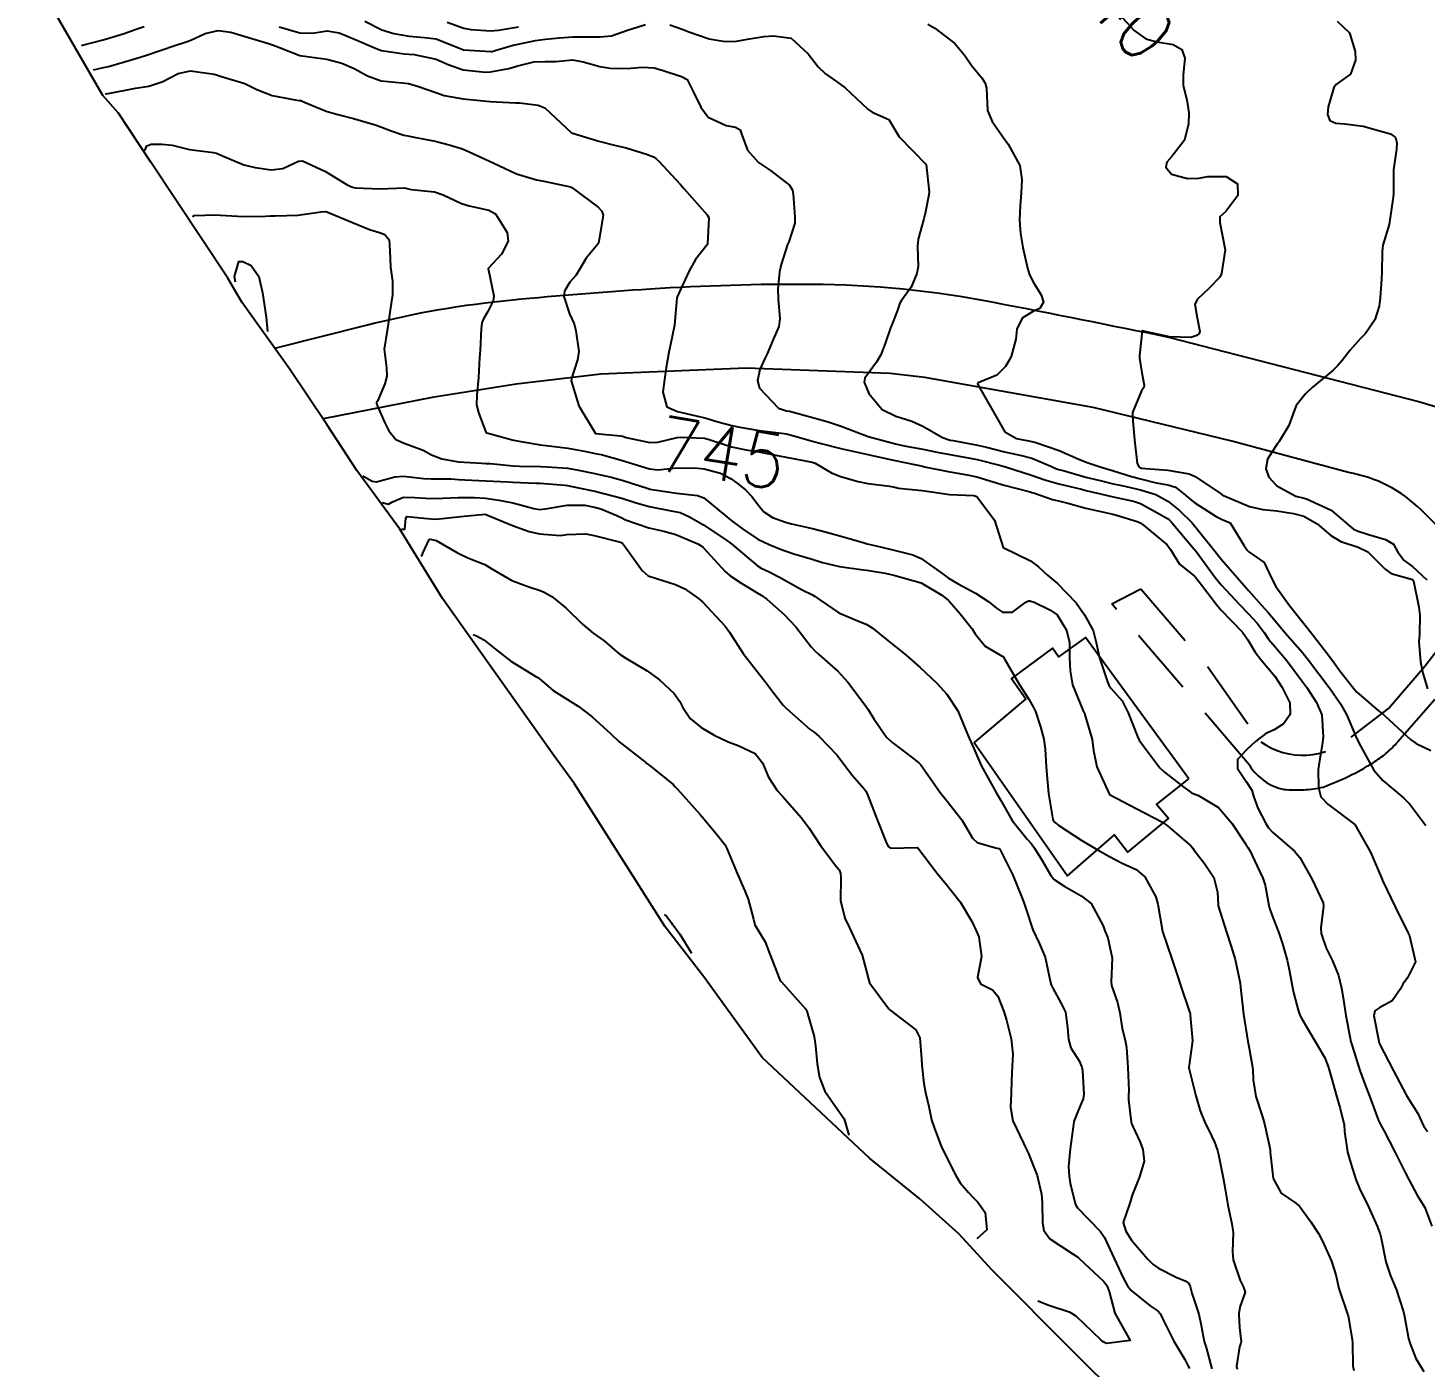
# Model space of a CAD drawing. Header units: metres. Extents: x 298520 to 308411, y 7433745 to 7450750.
# Drawn here: x 298879.9 to 298982.3, y 7449482.1 to 7449580.2 of the extents above; entities that cross this region are included whole.
import ezdxf
from ezdxf.enums import TextEntityAlignment as Align

# ---------------------------------------------------------------- set-up
doc = ezdxf.new("R2010")
doc.units = ezdxf.units.M
doc.header["$LTSCALE"] = 10
doc.linetypes.add('DASHED', pattern=[0.75, 0.5, -0.25])
for name, color, linetype in [('Area', 45, 'Continuous'), ('Cotas', 45, 'Continuous'), ('Curvas de Nivel 1m', 11, 'Continuous'), ('Curvas de Nivel 5m', 15, 'Continuous'), ('Edificações', 30, 'Continuous'), ('Vias Primárias', 230, 'Continuous'), ('Vias Secundárias', 230, 'DASHED')]:
    doc.layers.add(name, color=color, linetype=linetype)
doc.styles.add('Style-STANDARD', font='STANDARD.shx')

msp = doc.modelspace()

# ---------------------------------------------------------------- linework, layer by layer
at = {"layer": 'Area'}
msp.add_polyline3d([(298963.22, 7449476.57, 758.72), (298956.6, 7449483.16, 750.46), (298950.59, 7449489.19, 754.59), (298948.14, 7449491.84, 756.86), (298945.29, 7449494.41, 756.38), (298941.6, 7449497.38, 755.62), (298933.74, 7449504.77, 755.97), (298929.46, 7449510.68, 753.7), (298926.62, 7449514.35, 752.75), (298919.98, 7449524.82, 752.18), (298918.47, 7449526.9, 752), (298910.3, 7449538.41, 758.65), (298907.19, 7449543.47, 754.09), (298904.02, 7449547.77, 746.99), (298901.83, 7449551.16, 747.07), (298899.09, 7449555.23, 747.42), (298895.61, 7449560.11, 759.66), (298894.56, 7449561.88, 748.07), (298888.92, 7449570.37, 750.95), (298886.55, 7449573.97, 758.7), (298885.4, 7449575.26, 758.84), (298879.92, 7449584.78, 747.62)], dxfattribs=at)
at = {"layer": 'Curvas de Nivel 1m', "flags": 128}
for points, elevation in [([(298883.85, 7449578.93), (298883.93, 7449578.95), (298885.44, 7449579.33), (298885.85, 7449579.45), (298886.97, 7449579.8), (298887.86, 7449580.11), (298888.44, 7449580.32)], 743), ([(298898.34, 7449580.3), (298899.86, 7449579.85), (298900.78, 7449579.83), (298901.86, 7449579.99), (298902.73, 7449579.85), (298903.85, 7449579.39), (298905.45, 7449578.69), (298905.84, 7449578.56), (298907.49, 7449578.31), (298907.84, 7449578.29), (298908.23, 7449578.26), (298909.84, 7449577.92), (298910.73, 7449577.52), (298911.83, 7449577.15), (298913.45, 7449576.97), (298913.83, 7449576.99), (298915.17, 7449577.23), (298915.83, 7449577.42), (298917, 7449577.72), (298917.84, 7449577.75), (298918.61, 7449577.76), (298919.84, 7449577.86), (298920.62, 7449577.72), (298921.83, 7449577.38), (298922.59, 7449577.25), (298923.83, 7449577.23), (298924.95, 7449577.34), (298925.83, 7449577.28), (298926.48, 7449577.09), (298927.83, 7449576.64), (298928.23, 7449576.42), (298928.71, 7449575.51), (298929.23, 7449574.41), (298929.79, 7449573.68), (298931.1, 7449573.07), (298931.78, 7449572.93), (298932.13, 7449572.73), (298932.25, 7449572.37), (298932.66, 7449571.26), (298933.47, 7449570.35), (298933.75, 7449570.15), (298934.34, 7449569.75), (298935.73, 7449568.69), (298935.95, 7449568.33), (298936.01, 7449568.04), (298936.14, 7449566.33), (298936.12, 7449565.91), (298935.68, 7449564.54), (298935.62, 7449564.39), (298935.6, 7449564.33), (298935.12, 7449562.88), (298935.01, 7449562.34), (298934.89, 7449561.09), (298934.91, 7449560.34), (298935.03, 7449558.91), (298934.95, 7449558.34), (298934.55, 7449557.39), (298934.1, 7449556.34), (298933.94, 7449555.99), (298933.57, 7449555.17), (298933.4, 7449554.35), (298933.55, 7449553.8), (298934.94, 7449552.34), (298935.53, 7449552.16), (298935.74, 7449552.12), (298937.53, 7449551.63), (298938.57, 7449551.34), (298939.52, 7449551.02), (298941.51, 7449550.26), (298943.51, 7449549.73), (298944.14, 7449549.59), (298945.5, 7449549.34), (298946.57, 7449549.13), (298947.49, 7449548.95), (298948.97, 7449548.69), (298949.49, 7449548.59), (298951.24, 7449548.14), (298951.48, 7449548.07), (298951.57, 7449548.05), (298953.48, 7449547.44), (298954.46, 7449547.09), (298955.47, 7449546.81), (298957.14, 7449546.4), (298957.47, 7449546.32), (298958.54, 7449546.06), (298959.46, 7449545.85), (298960.96, 7449545.53), (298961.46, 7449545.36), (298962.84, 7449544.61), (298963.45, 7449544.25), (298963.59, 7449544.14), (298963.74, 7449544), (298965.41, 7449542.02), (298965.45, 7449541.97), (298965.56, 7449541.82), (298966.93, 7449539.95), (298967.38, 7449539.4), (298968.75, 7449537.94), (298969.36, 7449537.31), (298970.02, 7449536.59), (298970.52, 7449535.91), (298970.85, 7449535.42), (298971.33, 7449534.87), (298972.17, 7449533.89), (298973.3, 7449532.37), (298973.65, 7449531.88), (298974.37, 7449530.78), (298974.76, 7449529.87), (298974.85, 7449528.26), (298974.81, 7449527.86), (298974.59, 7449526.51), (298974.49, 7449525.87), (298974.52, 7449524.55), (298974.69, 7449523.87), (298975.19, 7449523.33), (298977.17, 7449521.83), (298978.32, 7449519.82), (298979.12, 7449517.94), (298979.17, 7449517.81), (298979.2, 7449517.73), (298980.12, 7449515.8), (298981.08, 7449513.87), (298981.11, 7449513.82), (298981.13, 7449513.79), (298981.19, 7449513.68), (298981.61, 7449511.78), (298981.04, 7449510.6), (298980.69, 7449510.14), (298980.53, 7449509.8), (298979.91, 7449508.91), (298979.02, 7449508.44), (298978.65, 7449508.18), (298978.58, 7449507.81), (298978.96, 7449505.84), (298978.96, 7449505.81), (298978.98, 7449505.77), (298980.01, 7449503.8), (298980.94, 7449502.04), (298981.09, 7449501.79), (298981.8, 7449500.66), (298982.22, 7449499.77), (298982.49, 7449499.34)], 743), ([(298904.61, 7449580.7), (298905.86, 7449580.07), (298906.73, 7449579.81), (298907.86, 7449579.6), (298908.99, 7449579.51), (298909.85, 7449579.4), (298911.84, 7449578.61), (298913.84, 7449578.48), (298913.94, 7449578.49), (298914.23, 7449578.59), (298915.48, 7449578.94), (298915.85, 7449579.03), (298917.12, 7449579.28), (298917.86, 7449579.39), (298918.89, 7449579.49), (298919.86, 7449579.55), (298920.81, 7449579.56), (298921.86, 7449579.55), (298922.7, 7449579.64), (298923.87, 7449580.04), (298924.18, 7449580.15), (298925.18, 7449580.46)], 742), ([(298910.64, 7449580.63), (298911.87, 7449580.2), (298912.38, 7449580.09), (298913.86, 7449580), (298914.41, 7449580.04), (298915.87, 7449580.29)], 741), ([(298926.96, 7449580.43), (298927.87, 7449580.11), (298928.36, 7449579.92), (298929.86, 7449579.41), (298931.03, 7449579.21), (298931.86, 7449579.24), (298932.81, 7449579.41), (298933.86, 7449579.58), (298934.57, 7449579.64), (298935.86, 7449579.45), (298937.11, 7449578.32), (298937.83, 7449577.37), (298938.38, 7449576.85), (298939.18, 7449576.29), (298939.82, 7449575.81), (298941.49, 7449574.26), (298941.79, 7449574.04), (298943.03, 7449573.49), (298943.77, 7449572.23), (298945.75, 7449570.21), (298945.97, 7449568.21), (298945.96, 7449567.97), (298945.71, 7449566.73), (298945.61, 7449566.31), (298945.58, 7449566.21), (298945.17, 7449564.73), (298945.13, 7449564.22), (298945.16, 7449562.72), (298945.08, 7449562.22), (298944.65, 7449561.21), (298943.95, 7449560.23), (298943.83, 7449560.03), (298943.62, 7449559.45), (298943.28, 7449558.57), (298943.15, 7449558.24), (298942.75, 7449557.09), (298942.44, 7449556.25), (298942.12, 7449555.71), (298941.57, 7449554.99), (298941.27, 7449554.55), (298941.22, 7449554.26), (298941.55, 7449553.42), (298942.54, 7449552.25), (298943.53, 7449551.77), (298944.7, 7449551.4), (298945.52, 7449551.02), (298946.96, 7449550.2), (298947.51, 7449550.01), (298947.73, 7449549.97), (298949.51, 7449549.64), (298950.17, 7449549.49), (298951.5, 7449549.15), (298952.74, 7449548.88), (298953.49, 7449548.68), (298954.89, 7449548.1), (298955.3, 7449547.91), (298955.48, 7449547.86), (298955.79, 7449547.77), (298957.47, 7449547.28), (298958.5, 7449547.04), (298959.47, 7449546.81), (298960.09, 7449546.67), (298961.47, 7449546.37), (298962.58, 7449546.01), (298963.46, 7449545.54), (298964.33, 7449544.86), (298965.22, 7449543.97), (298965.44, 7449543.71), (298966.84, 7449541.96), (298967.41, 7449541.25), (298968.54, 7449539.94), (298969.38, 7449538.99), (298970.33, 7449537.92), (298970.82, 7449537.37), (298971.35, 7449536.74), (298972.08, 7449535.89), (298973.33, 7449534.45), (298973.79, 7449533.88), (298975.29, 7449531.88), (298975.31, 7449531.86), (298976.12, 7449530.69), (298976.6, 7449529.84), (298977.25, 7449528.29), (298977.47, 7449527.83), (298977.77, 7449527.29), (298978.57, 7449525.82), (298979.22, 7449525.07), (298980.75, 7449523.79), (298981.2, 7449523.34), (298982.37, 7449521.77)], 742), ([(298945.88, 7449580.49), (298946.4, 7449580.2), (298947.86, 7449579.06), (298948.6, 7449578.18), (298949.1, 7449577.44), (298949.83, 7449576.54), (298950.09, 7449576.16), (298950.19, 7449575.79), (298950.25, 7449574.16), (298950.59, 7449573.35), (298951.45, 7449572.14), (298951.77, 7449571.7), (298952.61, 7449570.13), (298952.77, 7449569.1), (298952.73, 7449568.13), (298952.65, 7449567.19), (298952.6, 7449566.13), (298952.66, 7449565.15), (298952.84, 7449564.13), (298953.18, 7449562.6), (298953.33, 7449562.12), (298953.65, 7449561.5), (298954.18, 7449560.65), (298954.35, 7449560.11), (298954.08, 7449559.66), (298953.62, 7449559.46), (298952.8, 7449558.95), (298952.41, 7449558.13), (298952.33, 7449557.4), (298951.99, 7449556.14), (298951.85, 7449555.87), (298951.58, 7449555.41), (298950.94, 7449554.77), (298949.56, 7449554.21), (298949.52, 7449554.16), (298949.56, 7449554.04), (298950.65, 7449552.15), (298951.52, 7449550.62), (298952.37, 7449550.13), (298953.51, 7449549.9), (298953.79, 7449549.83), (298955.5, 7449549.25), (298956.94, 7449548.62), (298957.49, 7449548.38), (298958.5, 7449548.06), (298959.48, 7449547.76), (298960.8, 7449547.35), (298961.47, 7449547.16), (298962.61, 7449546.87), (298963.47, 7449546.72), (298964.03, 7449546.55), (298964.77, 7449545.98), (298965.13, 7449545.65), (298965.46, 7449545.4), (298967, 7449544.41), (298967.45, 7449544.2), (298968.05, 7449543.94), (298969.05, 7449542.3), (298969.29, 7449541.93), (298969.41, 7449541.83), (298970.53, 7449541.04), (298971.07, 7449539.9), (298971.38, 7449539.27), (298972.39, 7449537.89), (298973.35, 7449536.7), (298974.01, 7449535.87), (298975.33, 7449534.15), (298975.45, 7449533.99), (298975.54, 7449533.86), (298976.07, 7449533.09), (298977.08, 7449531.83), (298977.17, 7449531.71), (298977.29, 7449531.56), (298978.91, 7449530.18), (298979.27, 7449529.9), (298979.32, 7449529.86), (298979.37, 7449529.81), (298981.25, 7449528.06), (298981.66, 7449527.78), (298982.74, 7449527.27)], 741), ([(298975.88, 7449580.7), (298976.79, 7449579.84), (298977.21, 7449578.47), (298977.22, 7449577.84), (298976.86, 7449576.81), (298975.83, 7449576.08), (298975.63, 7449575.85), (298975.23, 7449574.43), (298975.16, 7449573.86), (298975.35, 7449573.42), (298975.79, 7449573.22), (298976.45, 7449573.17), (298977.78, 7449573), (298978.91, 7449572.69), (298979.78, 7449572.44), (298980.15, 7449572.18), (298980.26, 7449571.8), (298980.24, 7449571.33), (298980.02, 7449569.81), (298980, 7449568.08), (298979.98, 7449567.81), (298979.7, 7449565.81), (298979.22, 7449564.28), (298979.17, 7449563.82), (298979.15, 7449562.32), (298979.13, 7449561.82), (298979.03, 7449560.42), (298978.95, 7449559.82), (298978.63, 7449558.81), (298977.95, 7449557.83), (298977.78, 7449557.64), (298977.6, 7449557.44), (298976.84, 7449556.59), (298976.25, 7449555.84), (298975.94, 7449555.48), (298975.57, 7449555.1), (298974.88, 7449554.54), (298974.05, 7449553.87), (298973.55, 7449553.39), (298972.88, 7449552.54), (298972.62, 7449551.89), (298972.34, 7449551.08), (298971.63, 7449549.9), (298971.58, 7449549.83), (298971.51, 7449549.75), (298970.78, 7449548.62), (298970.66, 7449547.91), (298970.86, 7449547.3), (298971.47, 7449546.65), (298972.86, 7449545.89), (298973.46, 7449545.74), (298973.64, 7449545.7), (298975.45, 7449544.87), (298976.63, 7449543.84), (298977.08, 7449543.49), (298977.43, 7449543.34), (298978.17, 7449543.08), (298979.42, 7449542.73), (298980.01, 7449542.39), (298980.33, 7449541.8), (298980.8, 7449541.18), (298981.4, 7449540.74), (298982.46, 7449539.77)], 739), ([(298884.72, 7449577.15), (298885.46, 7449577.3), (298885.83, 7449577.39), (298887.01, 7449577.73), (298887.83, 7449577.98), (298888.53, 7449578.2), (298889.84, 7449578.63), (298890.55, 7449578.87), (298891.51, 7449579.19), (298891.85, 7449579.32), (298892.91, 7449579.79), (298893.86, 7449580.02), (298894.78, 7449579.89), (298895.85, 7449579.57), (298897.56, 7449579.07), (298897.85, 7449578.98), (298898.36, 7449578.77), (298899.84, 7449578.2), (298901.1, 7449578.01), (298901.83, 7449577.93), (298902.93, 7449577.62), (298903.83, 7449577.23), (298904.81, 7449576.7), (298905.82, 7449576.33), (298907.34, 7449576.19), (298907.82, 7449576.13), (298908.55, 7449575.92), (298909.81, 7449575.47), (298910.44, 7449575.26), (298911.81, 7449575.02), (298913.56, 7449574.84), (298913.81, 7449574.82), (298915.65, 7449574.73), (298915.8, 7449574.73), (298915.96, 7449574.72), (298917.32, 7449574.55), (298917.8, 7449574.36), (298919.77, 7449572.52), (298921.77, 7449571.9), (298922.91, 7449571.62), (298923.76, 7449571.43), (298925.25, 7449570.96), (298925.76, 7449570.77), (298925.95, 7449570.65), (298926.17, 7449570.44), (298927.73, 7449568.75), (298928.02, 7449568.42), (298929.7, 7449566.52), (298929.79, 7449566.4), (298929.82, 7449566.28), (298929.74, 7449564.4), (298929.73, 7449564.35), (298929.68, 7449564.28), (298928.85, 7449563.23), (298928.38, 7449562.42), (298927.64, 7449560.78), (298927.52, 7449560.55), (298927.47, 7449560.43), (298927.33, 7449558.71), (298927.3, 7449558.43), (298927.01, 7449557.02), (298926.9, 7449556.44), (298926.69, 7449555.32), (298926.57, 7449554.44), (298926.46, 7449553.53), (298926.76, 7449552.44), (298927.53, 7449552.1), (298928.89, 7449551.78), (298929.53, 7449551.63), (298930.58, 7449551.33), (298931.52, 7449551.08), (298932.1, 7449550.95), (298933.52, 7449550.7), (298935.34, 7449550.5), (298935.51, 7449550.47), (298936.05, 7449550.32), (298937.51, 7449549.91), (298938.05, 7449549.76), (298939.5, 7449549.38), (298940.61, 7449549.15), (298941.49, 7449548.96), (298943.14, 7449548.59), (298943.49, 7449548.52), (298944.91, 7449548.22), (298945.38, 7449548.11), (298945.48, 7449548.09), (298945.63, 7449548.06), (298947.48, 7449547.67), (298948.76, 7449547.46), (298949.47, 7449547.32), (298950.66, 7449546.96), (298951.47, 7449546.7), (298953.37, 7449546.21), (298953.46, 7449546.18), (298953.51, 7449546.17), (298953.69, 7449546.12), (298955.02, 7449545.66), (298955.46, 7449545.56), (298956.15, 7449545.39), (298957.45, 7449545.03), (298958.79, 7449544.72), (298959.45, 7449544.57), (298959.87, 7449544.46), (298961.29, 7449544.02), (298961.44, 7449543.95), (298961.69, 7449543.77), (298963.42, 7449542.33), (298963.66, 7449542), (298964.32, 7449540.91), (298965.39, 7449540.05), (298965.49, 7449539.97), (298965.94, 7449539.41), (298967.04, 7449537.95), (298967.36, 7449537.58), (298968.94, 7449535.93), (298969.34, 7449535.36), (298969.86, 7449534.46), (298970.28, 7449533.92), (298971.31, 7449532.72), (298971.86, 7449531.89), (298972.42, 7449530.75), (298972.44, 7449529.89), (298971.94, 7449529.22), (298971.26, 7449528.78), (298970.65, 7449528.51), (298969.89, 7449527.92), (298969.24, 7449527.32), (298968.57, 7449526.6), (298968.57, 7449525.94), (298969.21, 7449524.98), (298969.63, 7449524.35), (298969.75, 7449523.92), (298970.07, 7449523.04), (298970.66, 7449521.91), (298970.85, 7449521.59), (298971.17, 7449521.26), (298972.75, 7449519.88), (298973.15, 7449519.42), (298974.02, 7449517.87), (298974.85, 7449516.11), (298974.89, 7449515.86), (298974.68, 7449514.27), (298974.72, 7449513.86), (298975.07, 7449512.79), (298975.53, 7449511.85), (298975.97, 7449510.77), (298976.2, 7449509.84), (298976.33, 7449509.14), (298976.52, 7449507.84), (298976.89, 7449505.92), (298976.92, 7449505.83), (298976.93, 7449505.78), (298976.98, 7449505.61), (298977.54, 7449503.82), (298977.88, 7449502.89), (298978.29, 7449501.82), (298978.92, 7449500.16), (298979.08, 7449499.81), (298979.3, 7449499.41), (298980.12, 7449497.8), (298980.87, 7449496.34), (298981.16, 7449495.79), (298981.74, 7449494.67), (298982.3, 7449493.77), (298982.82, 7449492.42)], 744), ([(298888.5, 7449571.23), (298888.64, 7449571.57), (298888.96, 7449571.69), (298889.76, 7449571.68), (298890.5, 7449571.61), (298891.76, 7449571.3), (298893.52, 7449571.07), (298893.75, 7449571.02), (298894.17, 7449570.83), (298895.74, 7449570.17), (298896.57, 7449569.97), (298897.74, 7449569.81), (298898.6, 7449569.91), (298899.75, 7449570.45), (298900.04, 7449570.46), (298901.74, 7449569.7), (298903.31, 7449568.71), (298903.72, 7449568.53), (298903.94, 7449568.49), (298905.72, 7449568.42), (298907.54, 7449568.48), (298907.72, 7449568.45), (298908.01, 7449568.36), (298909.72, 7449568.19), (298910.36, 7449567.99), (298911.71, 7449567.34), (298912.27, 7449567.17), (298913.71, 7449566.86), (298914.19, 7449566.59), (298915.04, 7449565.22), (298915.13, 7449564.58), (298914.63, 7449563.62), (298913.65, 7449562.59), (298914.06, 7449560.59), (298914.01, 7449560.2), (298913.62, 7449559.43), (298913.31, 7449558.89), (298913.2, 7449558.6), (298913.15, 7449558.15), (298913.07, 7449556.6), (298913.03, 7449556.05), (298912.95, 7449554.6), (298912.82, 7449553.32), (298912.81, 7449552.6), (298912.95, 7449552.03), (298913.47, 7449550.59), (298913.49, 7449550.57), (298913.51, 7449550.57), (298913.55, 7449550.55), (298915.51, 7449550), (298916.2, 7449549.87), (298917.5, 7449549.67), (298918.51, 7449549.54), (298919.5, 7449549.41), (298920.83, 7449549.17), (298921.5, 7449549.03), (298921.94, 7449548.94), (298923.49, 7449548.52), (298923.64, 7449548.47), (298925.48, 7449547.91), (298926.08, 7449547.84), (298927.48, 7449547.98), (298929.01, 7449547.94), (298929.48, 7449547.89), (298930.68, 7449547.59), (298931.47, 7449547.16), (298931.93, 7449546.83), (298932.52, 7449546.36), (298932.98, 7449545.88), (298933.45, 7449545.26), (298933.86, 7449544.76), (298934.5, 7449544.34), (298935.44, 7449543.99), (298935.88, 7449543.88), (298937.43, 7449543.53), (298938.45, 7449543.27), (298939.42, 7449542.99), (298941.21, 7449542.47), (298941.42, 7449542.41), (298942.08, 7449542.25), (298943.41, 7449541.93), (298944.78, 7449541.59), (298945.4, 7449541.32), (298947.01, 7449540.19), (298947.39, 7449539.9), (298948.09, 7449539.48), (298949.37, 7449538.8), (298950.36, 7449538.16), (298950.9, 7449537.69), (298951.36, 7449537.41), (298952.08, 7449537.41), (298953.07, 7449538.12), (298953.25, 7449538.23), (298953.36, 7449538.23), (298953.67, 7449538.12), (298954.83, 7449537.57), (298955.35, 7449537.2), (298956.05, 7449536.08), (298956.25, 7449535.17), (298956.26, 7449534.08), (298956.3, 7449533.09), (298956.49, 7449532.08), (298957.27, 7449530.18), (298957.33, 7449530.07), (298957.37, 7449529.97), (298957.92, 7449528.06), (298958.03, 7449527.27), (298958.26, 7449526.06), (298959.2, 7449524.05), (298961.19, 7449523), (298963.09, 7449522), (298963.17, 7449521.94), (298963.44, 7449521.73), (298965.16, 7449520.28), (298965.29, 7449520.11), (298965.38, 7449519.98), (298966.15, 7449518.98), (298966.85, 7449517.95), (298967.12, 7449516.89), (298967.15, 7449515.95), (298967.16, 7449515.89), (298967.76, 7449513.94), (298968.11, 7449512.9), (298968.4, 7449511.94), (298968.76, 7449510.21), (298968.8, 7449509.93), (298969.01, 7449507.93), (298969.34, 7449505.93), (298969.44, 7449505.46), (298969.7, 7449503.92), (298969.73, 7449503.14), (298969.93, 7449501.92), (298970.41, 7449500.42), (298970.56, 7449499.91), (298970.9, 7449498.36), (298970.97, 7449497.99), (298970.98, 7449497.91), (298970.97, 7449497.83), (298971.19, 7449495.91), (298971.78, 7449494.82), (298972.85, 7449494.1), (298973.13, 7449493.88), (298973.96, 7449492.73), (298974.52, 7449491.86), (298974.81, 7449491.32), (298975.46, 7449489.85), (298975.79, 7449488.85), (298976.01, 7449487.85), (298976.64, 7449485.95), (298976.68, 7449485.84), (298976.74, 7449485.57), (298976.98, 7449484.09), (298977.01, 7449483.84), (298977.04, 7449482.17), (298977.09, 7449481.83)], 746), ([(298892.04, 7449566.33), (298892.08, 7449566.46), (298893.7, 7449566.52), (298894.03, 7449566.5), (298895.7, 7449566.39), (298897.33, 7449566.41), (298897.7, 7449566.43), (298898.03, 7449566.44), (298899.7, 7449566.5), (298901.42, 7449566.73), (298901.7, 7449566.75), (298901.84, 7449566.73), (298903.7, 7449565.96), (298904.95, 7449565.43), (298905.69, 7449565.21), (298906.08, 7449565.07), (298906.4, 7449564.68), (298906.44, 7449563.91), (298906.5, 7449562.68), (298906.63, 7449561.66), (298906.65, 7449560.67), (298906.47, 7449559.52), (298906.35, 7449558.68), (298906.25, 7449558.04), (298906.03, 7449556.68), (298906.19, 7449555.3), (298906.22, 7449554.68), (298906.09, 7449554.14), (298905.54, 7449552.87), (298905.48, 7449552.75), (298905.47, 7449552.69), (298905.53, 7449552.5), (298906.09, 7449551.26), (298906.37, 7449550.68), (298906.88, 7449550.04), (298907.5, 7449549.78), (298908.89, 7449549.26), (298909.5, 7449548.92), (298910.25, 7449548.63), (298911.49, 7449548.42), (298913.2, 7449548.31), (298913.49, 7449548.3), (298913.8, 7449548.28), (298915.49, 7449548.13), (298915.95, 7449548.1), (298917.49, 7449548.08), (298917.97, 7449548.06), (298919.48, 7449547.94), (298920.16, 7449547.84), (298921.48, 7449547.57), (298922.66, 7449547.3), (298923.47, 7449547.07), (298925.38, 7449546.45), (298925.46, 7449546.43), (298925.5, 7449546.42), (298927.46, 7449546.13), (298929, 7449545.95), (298929.46, 7449545.77), (298931.15, 7449544.38), (298931.44, 7449544.15), (298932.3, 7449543.5), (298933.42, 7449542.75), (298934.25, 7449542.35), (298935.09, 7449542.02), (298935.41, 7449541.89), (298936.06, 7449541.67), (298937.4, 7449541.28), (298938.16, 7449541.05), (298939.4, 7449540.74), (298941.15, 7449540.51), (298941.4, 7449540.48), (298942.76, 7449540.25), (298943.39, 7449540.11), (298943.56, 7449540.06), (298945.38, 7449539.54), (298946.91, 7449538.65), (298947.36, 7449538.29), (298947.47, 7449538.19), (298948.28, 7449537.26), (298949.12, 7449536.17), (298949.34, 7449535.8), (298950.07, 7449534.9), (298951.32, 7449534.18), (298951.4, 7449534.14), (298951.53, 7449533.93), (298952.57, 7449532.13), (298953.28, 7449531.02), (298953.61, 7449530.45), (298953.76, 7449530.11), (298954.14, 7449528.99), (298954.39, 7449528.1), (298954.49, 7449527.36), (298954.56, 7449526.1), (298954.59, 7449525.48), (298954.72, 7449524.1), (298955.05, 7449522.21), (298955.1, 7449522.09), (298955.13, 7449522.05), (298955.17, 7449522.01), (298955.48, 7449521.77), (298957.16, 7449520.67), (298958.2, 7449520.06), (298959.15, 7449519.51), (298960.12, 7449519.01), (298961.14, 7449518.55), (298961.79, 7449518.01), (298962.58, 7449516.54), (298962.74, 7449516), (298963.08, 7449514), (298963.77, 7449511.99), (298964.13, 7449510.9), (298964.42, 7449509.99), (298965.02, 7449508.27), (298965.09, 7449508.05), (298965.1, 7449507.98), (298965.11, 7449507.88), (298965.28, 7449505.98), (298965.02, 7449504.03), (298965.01, 7449503.98), (298965.03, 7449503.91), (298965.51, 7449501.97), (298965.83, 7449500.87), (298966.21, 7449499.96), (298966.45, 7449499.5), (298966.9, 7449498.56), (298967.11, 7449497.95), (298967.18, 7449497.66), (298967.53, 7449495.94), (298967.67, 7449495.13), (298967.86, 7449493.94), (298968.17, 7449492.59), (298968.26, 7449491.94), (298968.21, 7449490.53), (298968.27, 7449489.94), (298968.78, 7449488.43), (298969.02, 7449487.93), (298969.13, 7449487.57), (298968.75, 7449486.47), (298968.67, 7449486), (298968.67, 7449485.93), (298968.73, 7449484.98), (298968.85, 7449483.93), (298968.81, 7449483.84), (298968.72, 7449483.57), (298968.5, 7449482.14), (298968.55, 7449481.93)], 747), ([(298895.13, 7449561.57), (298895.06, 7449562), (298895.37, 7449563.1), (298895.66, 7449563.1), (298896.28, 7449562.8), (298896.85, 7449562), (298897.12, 7449560.79), (298897.37, 7449559.02), (298897.48, 7449557.96)], 748), ([(298904.46, 7449547.38), (298905.16, 7449547), (298905.47, 7449546.95), (298906.82, 7449547.32), (298907.47, 7449547.36), (298908.91, 7449547.2), (298909.47, 7449547.17), (298910.94, 7449547.16), (298911.47, 7449547.12), (298911.94, 7449547.09), (298913.47, 7449547.03), (298915.09, 7449546.95), (298915.47, 7449546.93), (298917.17, 7449546.85), (298917.47, 7449546.84), (298919.29, 7449546.7), (298919.47, 7449546.68), (298920.28, 7449546.51), (298921.46, 7449546.26), (298922.89, 7449545.91), (298923.46, 7449545.74), (298924.51, 7449545.4), (298925.45, 7449545.15), (298927.06, 7449544.82), (298927.45, 7449544.76), (298927.72, 7449544.7), (298928.35, 7449544.42), (298929.43, 7449543.8), (298931.15, 7449542.65), (298931.41, 7449542.46), (298931.52, 7449542.38), (298933.4, 7449540.8), (298933.67, 7449540.63), (298934.25, 7449540.35), (298935.01, 7449539.96), (298935.39, 7449539.75), (298936.67, 7449539.03), (298937.38, 7449538.69), (298937.62, 7449538.55), (298937.96, 7449538.3), (298939.36, 7449537.36), (298940.93, 7449536.68), (298941.35, 7449536.53), (298941.79, 7449536.26), (298943.33, 7449535.01), (298943.77, 7449534.67), (298944.32, 7449534.23), (298945.31, 7449533.34), (298946.53, 7449532.2), (298947.28, 7449531.39), (298948.07, 7449530.18), (298948.64, 7449528.8), (298948.91, 7449528.17), (298949.24, 7449527.42), (298949.79, 7449526.16), (298950.29, 7449525.23), (298950.92, 7449524.14), (298951.2, 7449523.64), (298952.06, 7449522.13), (298953.16, 7449520.76), (298953.47, 7449520.43), (298953.7, 7449520.11), (298954.25, 7449519.21), (298954.89, 7449518.1), (298955.13, 7449517.81), (298955.91, 7449517.3), (298957.11, 7449516.62), (298957.85, 7449516.06), (298958.72, 7449514.42), (298958.85, 7449514.05), (298959.08, 7449513.53), (298959.4, 7449512.04), (298959.31, 7449510.32), (298959.33, 7449510.05), (298959.78, 7449508.79), (298959.94, 7449508.04), (298960.13, 7449506.9), (298960.34, 7449506.03), (298960.43, 7449505.49), (298960.53, 7449504.03), (298960.6, 7449502.36), (298960.59, 7449502.03), (298960.58, 7449501.67), (298960.78, 7449500.02), (298960.81, 7449499.92), (298960.91, 7449499.71), (298961.45, 7449498.57), (298961.64, 7449498.02), (298961.73, 7449497.16), (298961.4, 7449496.02), (298960.85, 7449494.69), (298960.72, 7449494.16), (298960.67, 7449494.03), (298960.2, 7449492.67), (298960.4, 7449492.03), (298960.81, 7449491.37), (298961.99, 7449490.01), (298962.39, 7449489.61), (298962.79, 7449489.33), (298964.09, 7449488.67), (298964.78, 7449488.37), (298965, 7449488.2), (298965.1, 7449487.98), (298965.23, 7449487.51), (298965.73, 7449485.97), (298965.91, 7449485.14), (298966.14, 7449483.96), (298966.27, 7449483.51), (298966.7, 7449481.95)], 748), ([(298905.88, 7449545.44), (298906.36, 7449545.31), (298906.64, 7449545.49), (298907.45, 7449545.83), (298908.29, 7449545.81), (298909.45, 7449545.73), (298910.33, 7449545.75), (298911.45, 7449545.79), (298912.65, 7449545.79), (298913.45, 7449545.74), (298914.43, 7449545.61), (298915.45, 7449545.4), (298917, 7449545), (298917.45, 7449544.91), (298917.86, 7449544.96), (298919.45, 7449545.25), (298920.73, 7449545.23), (298921.45, 7449545.1), (298921.92, 7449544.97), (298923.08, 7449544.48), (298923.44, 7449544.3), (298923.73, 7449544.17), (298925.43, 7449543.59), (298926.52, 7449543.34), (298927.42, 7449543.1), (298929.03, 7449542.41), (298929.27, 7449542.26), (298929.41, 7449542.14), (298931.03, 7449540.38), (298931.39, 7449540.07), (298932.25, 7449539.51), (298933.38, 7449538.81), (298933.66, 7449538.64), (298934.09, 7449538.35), (298935.36, 7449537.23), (298936.21, 7449536.32), (298937.33, 7449534.85), (298937.59, 7449534.57), (298937.9, 7449534.3), (298939.3, 7449533.05), (298940.01, 7449532.27), (298941.28, 7449530.59), (298941.51, 7449530.26), (298941.93, 7449529.59), (298942.86, 7449528.24), (298943.25, 7449527.87), (298944.65, 7449526.8), (298945.23, 7449526.36), (298945.36, 7449526.21), (298945.7, 7449525.72), (298946.79, 7449524.19), (298947.2, 7449523.67), (298948.37, 7449522.18), (298949.16, 7449520.83), (298949.5, 7449520.51), (298950.85, 7449520.14), (298951.09, 7449520.08), (298951.15, 7449520.03), (298952.1, 7449518.13), (298952.8, 7449516.43), (298952.91, 7449516.12), (298953.1, 7449515.55), (298953.57, 7449514.12), (298954.04, 7449513.14), (298954.47, 7449512.11), (298954.87, 7449510.26), (298954.92, 7449510.1), (298955.03, 7449509.85), (298955.66, 7449508.73), (298955.96, 7449508.09), (298956.12, 7449506.96), (298956.19, 7449506.08), (298956.37, 7449505.48), (298956.97, 7449504.52), (298957.17, 7449504.07), (298957.22, 7449503.81), (298957.31, 7449502.07), (298957.26, 7449501.74), (298956.92, 7449500.94), (298956.59, 7449500.07), (298956.52, 7449499.69), (298956.31, 7449498.08), (298956.18, 7449496.77), (298956.23, 7449496.08), (298956.32, 7449495.55), (298956.68, 7449494.07), (298956.72, 7449493.95), (298956.84, 7449493.75), (298958.5, 7449492.05), (298958.82, 7449491.57), (298959.53, 7449490.04), (298960.19, 7449488.63), (298960.51, 7449488.03), (298960.77, 7449487.7), (298962.18, 7449486.58), (298962.75, 7449486.18), (298962.91, 7449486), (298963.09, 7449485.65), (298963.92, 7449483.99), (298964.71, 7449482.64), (298964.94, 7449482.21), (298965.06, 7449481.97)], 749), ([(298908.73, 7449541.54), (298908.81, 7449541.54), (298908.87, 7449541.72), (298909.32, 7449542.73), (298909.41, 7449542.75), (298909.85, 7449542.64), (298911.4, 7449541.74), (298912.17, 7449541.37), (298913.4, 7449540.88), (298913.93, 7449540.58), (298915.38, 7449539.73), (298916.7, 7449539.23), (298917.38, 7449539.02), (298917.71, 7449538.88), (298918.33, 7449538.54), (298919.36, 7449537.69), (298920.56, 7449536.51), (298921.34, 7449535.87), (298922.15, 7449535.31), (298923.11, 7449534.47), (298923.32, 7449534.3), (298923.74, 7449534.04), (298925.3, 7449533.11), (298926.21, 7449532.44), (298927.28, 7449531.43), (298927.7, 7449530.85), (298927.93, 7449530.42), (298928.46, 7449529.61), (298929.26, 7449528.94), (298930.22, 7449528.39), (298931.25, 7449527.89), (298931.98, 7449527.64), (298933.23, 7449527.05), (298933.75, 7449526.35), (298934.19, 7449525.32), (298934.83, 7449524.34), (298935.2, 7449523.95), (298936.63, 7449522.32), (298937.17, 7449521.57), (298938, 7449520.3), (298939.14, 7449518.8), (298939.37, 7449518.52), (298939.48, 7449518.28), (298939.49, 7449517.93), (298939.47, 7449516.28), (298939.79, 7449514.98), (298940.13, 7449514.27), (298940.44, 7449513.64), (298941.06, 7449512.26), (298941.6, 7449510.25), (298943.01, 7449508.34), (298943.06, 7449508.29), (298943.11, 7449508.24), (298944.99, 7449506.8), (298945.3, 7449506.21), (298945.42, 7449504.67), (298945.44, 7449504.21), (298945.59, 7449502.85), (298945.71, 7449502.21), (298945.95, 7449501.18), (298946.15, 7449500.2), (298946.34, 7449499.63), (298946.89, 7449498.19), (298947.91, 7449496.18), (298948.26, 7449495.58), (298948.85, 7449494.88), (298949.2, 7449494.52), (298949.54, 7449494.16), (298950.09, 7449493.4), (298950.21, 7449492.15), (298949.48, 7449491.49)], 751), ([(298912.56, 7449535.76), (298912.81, 7449535.66), (298913.33, 7449535.36), (298914.31, 7449534.58), (298915.31, 7449533.8), (298917.15, 7449532.69), (298917.29, 7449532.62), (298917.38, 7449532.55), (298918.41, 7449531.66), (298919.28, 7449531.13), (298920.26, 7449530.51), (298921.27, 7449529.73), (298922.64, 7449528.49), (298923.24, 7449527.92), (298925.1, 7449526.45), (298925.18, 7449526.41), (298925.22, 7449526.37), (298925.55, 7449526.11), (298927.21, 7449524.76), (298927.37, 7449524.6), (298927.52, 7449524.43), (298929.18, 7449522.57), (298929.33, 7449522.4), (298930.35, 7449521.2), (298930.99, 7449520.38), (298931.15, 7449520.09), (298931.86, 7449518.37), (298932.45, 7449517.03), (298932.7, 7449516.36), (298933.09, 7449514.9), (298933.21, 7449514.49), (298933.28, 7449514.36), (298933.96, 7449513.24), (298934.29, 7449512.34), (298935.03, 7449510.46), (298935.12, 7449510.33), (298936.11, 7449509.24), (298936.93, 7449508.31), (298937.01, 7449508.17), (298937.54, 7449506.3), (298937.65, 7449505.63), (298937.76, 7449504.3), (298937.95, 7449503.3), (298938.34, 7449502.3), (298938.93, 7449501.41), (298939.75, 7449500.28), (298940.09, 7449499.08)], 752), ([(298926.56, 7449515.24), (298926.76, 7449515.1), (298927.08, 7449514.64), (298927.17, 7449514.51), (298927.23, 7449514.43), (298927.69, 7449513.81), (298928.56, 7449512.41)], 753)]:
    msp.add_lwpolyline(points, dxfattribs=dict(at, elevation=elevation))
at = {"layer": 'Curvas de Nivel 5m', "flags": 128}
for points, elevation in [([(298959.88, 7449581.25), (298961.01, 7449580.03), (298961.86, 7449579.42), (298962.67, 7449579.19), (298963.85, 7449579), (298964.49, 7449578.63), (298964.71, 7449577.99), (298964.59, 7449576.75), (298964.6, 7449575.99), (298964.86, 7449574.93), (298965, 7449573.98), (298964.98, 7449573.18), (298964.69, 7449571.99), (298963.76, 7449570.78), (298963.39, 7449570.37), (298963.32, 7449570), (298963.75, 7449569.49), (298964.92, 7449569.17), (298965.74, 7449569.21), (298966.39, 7449569.31), (298967.74, 7449569.33), (298968.58, 7449568.79), (298968.61, 7449567.94), (298967.71, 7449566.75), (298967.29, 7449566.37), (298967.29, 7449565.95), (298967.67, 7449563.95), (298967.4, 7449562.21), (298967.27, 7449561.95), (298966.48, 7449561.12), (298965.64, 7449560.33), (298965.44, 7449559.97), (298965.62, 7449558.97), (298965.82, 7449557.97), (298965.76, 7449557.81), (298965.6, 7449557.67), (298965.15, 7449557.53), (298963.6, 7449557.58), (298961.6, 7449558.02), (298961.4, 7449556.21), (298961.4, 7449556.02), (298961.57, 7449554.94), (298961.74, 7449554.02), (298961.7, 7449553.87), (298961.55, 7449553.61), (298960.89, 7449552.03), (298960.9, 7449551.4), (298961.02, 7449550.03), (298961.22, 7449548.29), (298961.38, 7449548.02), (298961.44, 7449547.98), (298961.48, 7449547.97), (298961.54, 7449547.96), (298963.48, 7449547.8), (298965.03, 7449547.53), (298965.48, 7449547.33), (298967.33, 7449546.09), (298967.46, 7449546), (298967.55, 7449545.95), (298969.45, 7449545.14), (298970.43, 7449544.93), (298971.45, 7449544.82), (298972.69, 7449544.64), (298973.44, 7449544.43), (298974.42, 7449543.87), (298975.42, 7449543.01), (298976.14, 7449542.57), (298977.42, 7449542.17), (298978.14, 7449541.82), (298979.4, 7449540.54), (298979.83, 7449540.24), (298981.39, 7449539.8), (298981.42, 7449539.78), (298981.48, 7449539.69), (298981.86, 7449537.77), (298981.94, 7449537.19), (298981.91, 7449535.77), (298981.86, 7449535.25), (298981.99, 7449533.77), (298982.15, 7449532.93), (298982.5, 7449531.77)], 740), ([(298885.58, 7449575.37), (298885.81, 7449575.41), (298887.06, 7449575.66), (298887.81, 7449575.79), (298888.77, 7449575.93), (298889.82, 7449576.29), (298890.92, 7449576.86), (298891.83, 7449577.07), (298893.57, 7449576.83), (298893.82, 7449576.75), (298893.94, 7449576.71), (298895.82, 7449576.13), (298896.7, 7449575.69), (298897.81, 7449575.25), (298899.64, 7449574.92), (298899.8, 7449574.9), (298899.92, 7449574.88), (298900.23, 7449574.75), (298901.79, 7449574.12), (298902.64, 7449573.87), (298903.79, 7449573.58), (298905.37, 7449573.1), (298905.78, 7449572.97), (298906.55, 7449572.68), (298907.46, 7449572.36), (298907.77, 7449572.29), (298908.22, 7449572.21), (298909.77, 7449571.9), (298910.79, 7449571.65), (298911.76, 7449571.34), (298912.27, 7449571.12), (298913.44, 7449570.59), (298913.75, 7449570.45), (298914.01, 7449570.32), (298915.74, 7449569.51), (298917.2, 7449569.08), (298917.73, 7449568.98), (298919.68, 7449568.56), (298919.72, 7449568.55), (298919.78, 7449568.52), (298921.71, 7449567.07), (298921.99, 7449566.78), (298922.08, 7449566.49), (298921.76, 7449564.57), (298921.75, 7449564.5), (298921.74, 7449564.44), (298921.68, 7449564.36), (298920.83, 7449563.35), (298920.35, 7449562.51), (298920.08, 7449562.08), (298919.64, 7449561.59), (298919.25, 7449560.91), (298919.21, 7449560.52), (298919.61, 7449559.27), (298919.95, 7449558.52), (298920.09, 7449558.02), (298920.29, 7449556.51), (298920.2, 7449555.89), (298919.75, 7449554.52), (298919.73, 7449554.35), (298920.31, 7449552.51), (298921.51, 7449550.5), (298923.36, 7449550.32), (298923.51, 7449550.29), (298923.78, 7449550.2), (298925.5, 7449549.82), (298926.1, 7449549.85), (298927.51, 7449550.19), (298927.73, 7449550.21), (298929.51, 7449550.14), (298929.85, 7449550.06), (298931.5, 7449549.51), (298932.57, 7449549.29), (298933.49, 7449549.14), (298934.97, 7449548.86), (298935.49, 7449548.76), (298937.4, 7449548.39), (298937.48, 7449548.37), (298937.63, 7449548.31), (298938.81, 7449547.62), (298939.47, 7449547.35), (298940.77, 7449546.97), (298941.47, 7449546.82), (298943.07, 7449546.64), (298943.47, 7449546.55), (298943.72, 7449546.49), (298945.46, 7449546.32), (298946.33, 7449546.2), (298947.46, 7449546.01), (298949.25, 7449545.95), (298949.46, 7449545.88), (298950.76, 7449544.15), (298951.41, 7449542.14), (298953.4, 7449541.15), (298954, 7449540.71), (298954.64, 7449540.1), (298955.38, 7449539.51), (298956.75, 7449538.08), (298957.35, 7449537.21), (298957.99, 7449536.06), (298958.22, 7449535.18), (298958.47, 7449534.06), (298959.05, 7449532.3), (298959.15, 7449532.05), (298959.29, 7449531.84), (298960.13, 7449530.89), (298960.57, 7449530.03), (298961.25, 7449528.28), (298961.38, 7449528.02), (298961.71, 7449527.55), (298962.88, 7449526), (298963.22, 7449525.67), (298964.54, 7449524.66), (298965.2, 7449524.16), (298965.32, 7449524.1), (298965.72, 7449523.97), (298967.19, 7449523.08), (298968.17, 7449521.94), (298969.16, 7449520.43), (298969.35, 7449520.12), (298969.47, 7449519.93), (298970.01, 7449518.78), (298970.44, 7449517.91), (298970.61, 7449517.4), (298970.86, 7449515.9), (298970.91, 7449515.71), (298971.1, 7449515.22), (298971.6, 7449513.89), (298971.87, 7449513.1), (298972.21, 7449511.89), (298972.37, 7449511.21), (298972.6, 7449509.89), (298972.67, 7449509.52), (298973.02, 7449508.23), (298973.14, 7449507.88), (298973.28, 7449507.6), (298974.32, 7449505.87), (298974.97, 7449504.74), (298975.22, 7449504.11), (298975.29, 7449503.86), (298975.44, 7449503.36), (298975.86, 7449501.85), (298976.11, 7449501.02), (298976.39, 7449499.84), (298976.42, 7449499.35), (298976.63, 7449497.83), (298976.88, 7449497.01), (298977.25, 7449495.83), (298977.51, 7449495.17), (298978.17, 7449493.82), (298978.82, 7449492.4), (298979.03, 7449491.81), (298979.1, 7449491.52), (298979.45, 7449489.8), (298979.8, 7449488.78), (298980.2, 7449487.8), (298980.75, 7449486.14), (298980.82, 7449485.79), (298981.12, 7449484.18), (298981.22, 7449483.78), (298981.64, 7449482.7), (298982.23, 7449481.77)], 745), ([(298907.31, 7449543.49), (298907.54, 7449543.49), (298907.62, 7449544.29), (298907.7, 7449544.4), (298909.44, 7449544.24), (298909.85, 7449544.22), (298911.44, 7449544.39), (298911.65, 7449544.41), (298913.44, 7449544.59), (298915.43, 7449543.74), (298916.66, 7449543.32), (298917.42, 7449543.13), (298918.93, 7449543.02), (298919.42, 7449543.08), (298920.8, 7449543.13), (298921.42, 7449543.01), (298923.35, 7449542.54), (298923.41, 7449542.51), (298923.47, 7449542.47), (298923.78, 7449542.09), (298924.94, 7449540.45), (298925.39, 7449540.07), (298925.98, 7449539.86), (298927.38, 7449539.42), (298928.06, 7449539.1), (298929.08, 7449538.4), (298929.37, 7449538.15), (298931.02, 7449536.38), (298931.34, 7449535.94), (298932.34, 7449534.37), (298933.3, 7449533.16), (298933.93, 7449532.35), (298934.51, 7449531.57), (298935.28, 7449530.59), (298935.52, 7449530.33), (298937.26, 7449528.81), (298937.55, 7449528.6), (298937.92, 7449528.3), (298939.23, 7449526.92), (298939.73, 7449526.27), (298940.36, 7449525.42), (298941.2, 7449524.45), (298941.36, 7449524.26), (298941.48, 7449523.97), (298942.15, 7449522.25), (298942.8, 7449520.6), (298942.97, 7449520.24), (298943.15, 7449520.1), (298945.09, 7449520.15), (298945.15, 7449520.12), (298946.62, 7449518.2), (298947.12, 7449517.59), (298948.24, 7449516.18), (298949.09, 7449514.77), (298949.28, 7449514.37), (298949.38, 7449514.17), (298949.62, 7449513.62), (298949.81, 7449512.16), (298949.51, 7449510.64), (298949.73, 7449510.16), (298950.61, 7449509.72), (298951.02, 7449509.26), (298951.46, 7449508.14), (298951.64, 7449507.5), (298951.99, 7449506.13), (298952.1, 7449505), (298952.05, 7449504.13), (298952.01, 7449503.07), (298951.98, 7449502.13), (298951.94, 7449501.12), (298952.11, 7449500.13), (298952.9, 7449498.48), (298953.07, 7449498.12), (298953.23, 7449497.78), (298953.9, 7449496.11), (298954.2, 7449494.76), (298954.25, 7449494.11), (298954.29, 7449492.65), (298954.39, 7449492.1), (298954.81, 7449491.47), (298956.46, 7449490.41), (298956.79, 7449490.19), (298956.94, 7449490.07), (298958.78, 7449488.35), (298959, 7449488.05), (298959.18, 7449487.63), (298959.58, 7449486.04), (298960.72, 7449484.03), (298958.97, 7449483.8), (298958.72, 7449483.94), (298958.59, 7449484.05), (298956.74, 7449485.82), (298956.3, 7449486.08), (298954.75, 7449486.6), (298953.95, 7449486.91)], 750)]:
    msp.add_lwpolyline(points, dxfattribs=dict(at, elevation=elevation))
at = {"layer": 'Edificações'}
msp.add_lwpolyline([(298965.01, 7449525.19), (298957.43, 7449535.55), (298955.46, 7449534.12), (298955.01, 7449534.75), (298952.01, 7449532.55), (298953.07, 7449531.04), (298949.28, 7449527.85), (298956.12, 7449518.09), (298959.57, 7449521.08), (298960.53, 7449519.81), (298963.53, 7449522.27), (298962.65, 7449523.31)], close=True, dxfattribs=at)
at = {"layer": 'Vias Primárias', "elevation": 751.2}
msp.add_lwpolyline([(298898.02, 7449556.74), (298904.72, 7449558.43, -0.038279), (298915.46, 7449560.29, -0.007576), (298925.52, 7449561.09, -0.017661), (298937.37, 7449561.44, -0.046695), (298950.7, 7449560.11, -0.001537), (298963.53, 7449557.56), (298981.94, 7449552.82), (298997.28, 7449548.23), (299013.87, 7449543.67, 0.142136), (299024.38, 7449543.82, 0.205791), (299030.88, 7449549.33, 0.135919), (299032.89, 7449559.68, 0.030004), (299031.53, 7449569.51, 0.036581), (299029.28, 7449577.57, -1.764884)], format="xyb", dxfattribs=at)
at = {"layer": 'Vias Primárias'}
msp.add_lwpolyline([(298994.12, 7449533.66), (298992.03, 7449534.86), (298982.05, 7449544.87, 0.156117), (298976.7, 7449547.63), (298968.17, 7449549.92), (298957.99, 7449552.39), (298945.65, 7449554.59), (298943.11, 7449554.89), (298932.57, 7449555.27), (298921.91, 7449554.85), (298915.7, 7449554.11), (298909.54, 7449553.14), (298901.56, 7449551.56)], format="xyb", dxfattribs=at)
at = {"layer": 'Vias Secundárias'}
msp.add_lwpolyline([(298988.56, 7449538.34), (298986.53, 7449535.73), (298983.03, 7449531.01), (298980.32, 7449527.9, -0.07327), (298978.52, 7449526.37, -0.052491), (298974.85, 7449524.58, -0.076207), (298972, 7449524.41, -0.208088), (298969.45, 7449526.19), (298959.36, 7449538), (298961.5, 7449539.12), (298966.46, 7449533.31), (298970.28, 7449527.89, 0.342543), (298976.9, 7449528.24), (298979.64, 7449530.33), (298982.3, 7449533.45), (298986.27, 7449538.62), (298987.11, 7449539.79)], format="xyb", dxfattribs=at)

# ---------------------------------------------------------------- texts
at = {"layer": 'Cotas', "style": 'Style-STANDARD'}
for s, rotation, p in [('740', 311.1778, (298959.73, 7449582.23, 740)), ('745', 350.5772, (298930.77, 7449549.07, 745))]:
    msp.add_text(s, height=4, rotation=rotation, dxfattribs=at).set_placement(p, align=Align.MIDDLE_CENTER)

doc.saveas('drawing.dxf')
